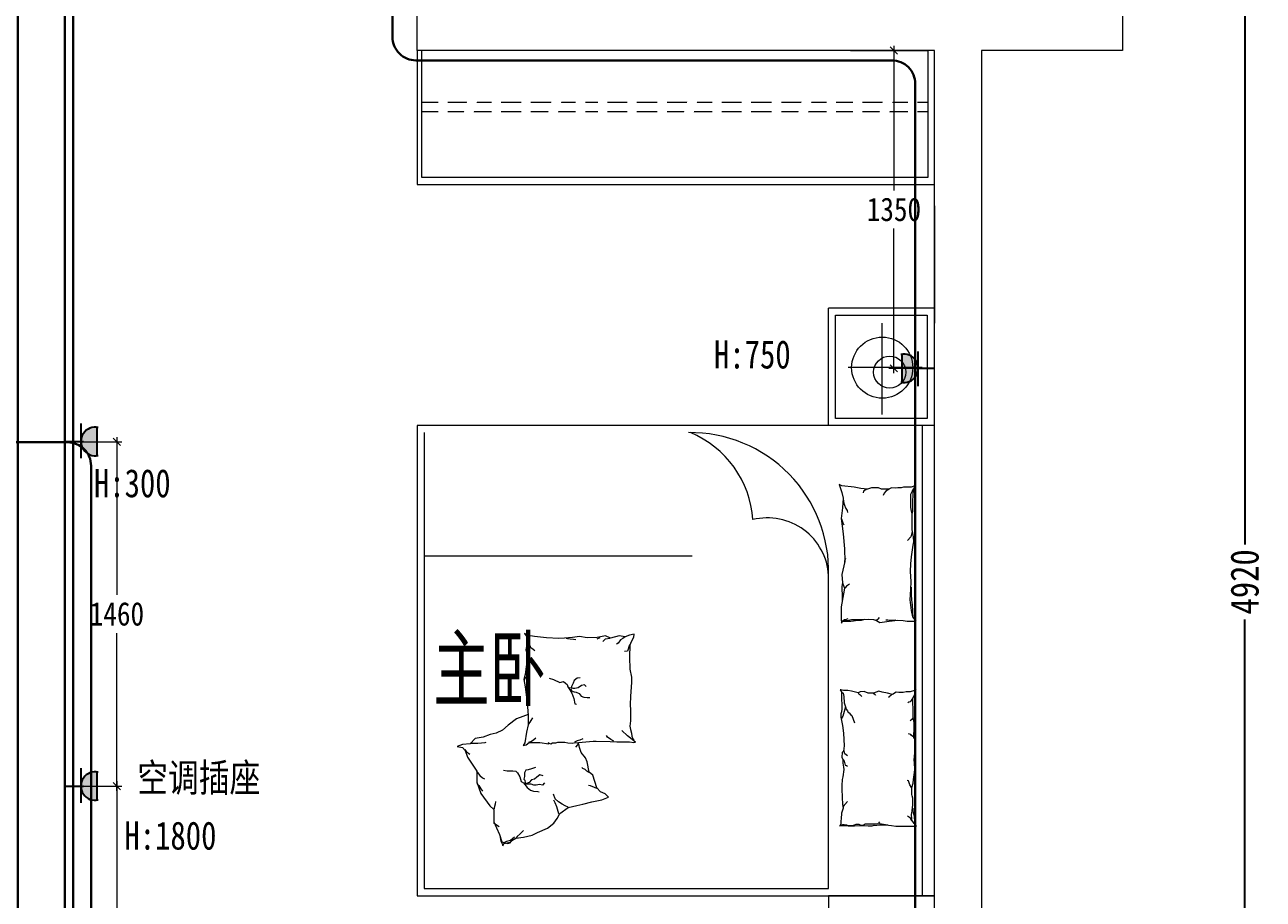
# Model space of a CAD drawing. Header units: millimetres. Extents: x -117264 to 3079702, y -14891 to 68462.
# Drawn here: x -55491 to -50222, y -3192 to 528 of the extents above; entities that cross this region are included whole.
import ezdxf

# ---------------------------------------------------------------- set-up
doc = ezdxf.new("R2010")
doc.units = ezdxf.units.MM
doc.header["$LTSCALE"] = 10
doc.layers.get('0').update_dxf_attribs({"color": 255})
doc.layers.get('Defpoints').update_dxf_attribs({"color": 255})
for name, color, linetype, lineweight in [('1弱电插座布线图', 6, 'Continuous', 30), ('1强弱电插座布置图', 5, 'Continuous', 15), ('1强电插座布线图', 1, 'Continuous', 30), ('1强电插座布置图', 1, 'Continuous', 30), ('1浅浅', 251, 'Continuous', 20)]:
    doc.layers.add(name, color=color, linetype=linetype, lineweight=lineweight)
doc.layers.add('2323', color=4, linetype='Continuous')
doc.layers.add('LAYER2', color=8, linetype='Continuous')
doc.styles.add('_THVAC_DIM', font='SIMPLEX', dxfattribs={"width": 0.8, "height": 3.5, "bigfont": 'HZTXT'})
doc.styles.add('夏建东', font='', dxfattribs={"width": 0.85})
doc.styles.get('夏建东').set_extended_font_data('SimSun')
doc.dimstyles.new('g', dxfattribs={"dimtxt": 100, "dimasz": 31, "dimexe": 21, "dimexo": 30, "dimgap": 31, "dimtad": 1, "dimtih": 1, "dimtoh": 1, "dimdec": 0, "dimrnd": 10, "dimdsep": 46, "dimtxsty": '夏建东', "dimblk": 'OBLIQUE', "dimcen": 2.5, "dimdle": 21, "dimclrd": 5, "dimclre": 5, "dimclrt": 5, "dimadec": 0, "dimazin": 0, "dimtfac": 1, "dimtdec": 0, "dimtmove": 2, "dimatfit": 3, "dimldrblk": 'DOT', "dimfxl": 300, "dimlwd": -1, "dimlwe": -1, "dimarcsym": 1})
doc.dimstyles.new('内墙标注', dxfattribs={"dimscale": 0, "dimtxt": 120, "dimasz": 20, "dimexe": 40, "dimexo": 20, "dimgap": 20, "dimtad": 0, "dimdec": 0, "dimdsep": 46, "dimtxsty": '夏建东', "dimblk": 'ARCHTICK', "dimcen": 40, "dimdle": 40, "dimclrd": 88, "dimclre": 88, "dimclrt": 88, "dimadec": 0, "dimazin": 0, "dimtfac": 1, "dimtdec": 0, "dimtmove": 1, "dimatfit": 3, "dimldrblk": 'DOT', "dimfxl": 40, "dimtolj": 1, "dimtzin": 0, "dimarcsym": 1})

# ---------------------------------------------------------------- blocks, each defined once
blk = doc.blocks.new('_ArchTick')
at = {"color": 0, "linetype": 'ByBlock', "const_width": 0.15}
blk.add_lwpolyline([(-0.5, -0.5), (0.5, 0.5)], dxfattribs=at)
blk = doc.blocks.new('*D344')
at = {"layer": '1浅浅', "color": 88, "linetype": 'Continuous', "lineweight": -2}
for p, q in [((-50300.7, 657.6), (-50300.7, -1682.8)), ((-51501.3, 617.6), (-50260.7, 617.6)), ((-50300.7, -4342.4), (-50300.7, -2002)), ((-51501.3, -4302.4), (-50260.7, -4302.4))]:
    blk.add_line(p, q, dxfattribs=at)
at = {"layer": 'Defpoints', "color": 0, "linetype": 'Continuous', "lineweight": 30}
for p in [(-51521.3, 617.6), (-51521.3, -4302.4), (-50300.7, -4302.4)]:
    blk.add_point(p, dxfattribs=at)
at = {"layer": '1浅浅', "color": 88, "linetype": 'Continuous', "lineweight": -2, "xscale": 20, "yscale": 20, "zscale": 20}
for p, rotation in [((-50300.7, 617.6), 90), ((-50300.7, -4302.4), 270)]:
    blk.add_blockref('_ArchTick', p, dxfattribs=dict(at, rotation=rotation))
at = {"layer": '1浅浅', "color": 88, "linetype": 'Continuous', "lineweight": 30, "insert": (-50300.7, -1842.4), "char_height": 120, "attachment_point": 5, "rotation": 90, "style": '夏建东'}
blk.add_mtext('\\A1;4920', dxfattribs=at)
blk = doc.blocks.new('_Dot')
at = {"color": 0, "linetype": 'ByBlock', "lineweight": -2}
blk.add_line((-0.5, 0), (-1, 0), dxfattribs=at)
at = {"color": 0, "linetype": 'ByBlock', "const_width": 0.5}
blk.add_lwpolyline([(-0.25, 0, 1), (0.25, 0, 1)], format="xyb", close=True, dxfattribs=at)
blk = doc.blocks.new('强电插座')
at = {"lineweight": 0}
h = blk.add_hatch(color=12, dxfattribs=at)
h.set_gradient(color1=(216, 3, 3), color2=(230, 5, 5), tint=1, name='CYLINDER')
h.paths.add_polyline_path([(88497.8, 75989.2, 1.129445), (88497.8, 75909.4)])
at = {"layer": '2323', "color": 1}
for p, q in [((88452.6, 75999.6), (88452.6, 75902)), ((88497.8, 75989.2), (88497.8, 75909.4)), ((88407.2, 75949.3), (88460.4, 75949.3))]:
    blk.add_line(p, q, dxfattribs=at)
blk.add_arc((88492.9, 75949.3), 40.2, 77.2553, 282.7447, dxfattribs=at)
at = {"layer": 'LAYER2', "color": 1, "ltscale": 20}
blk.add_line((88456.4, 75966.1), (88456.4, 75966.1), dxfattribs=at)
blk = doc.blocks.new('_Oblique')
at = {"color": 0, "linetype": 'ByBlock', "lineweight": -2}
blk.add_line((-0.5, -0.5), (0.5, 0.5), dxfattribs=at)
blk = doc.blocks.new('*D363')
at = {"layer": '1强弱电插座布置图', "color": 5}
for p, q in [((-55291.3, -1247.1), (-55078.2, -1247.1)), ((-55099.2, -1226.1), (-55099.2, -1898)), ((-55099.2, -2732), (-55099.2, -2060)), ((-55291.3, -2711), (-55078.2, -2711))]:
    blk.add_line(p, q, dxfattribs=at)
at = {"layer": 'Defpoints', "color": 0, "linetype": 'Continuous', "lineweight": 30}
for p in [(-55321.3, -1247.1), (-55321.3, -2711), (-55099.2, -2711)]:
    blk.add_point(p, dxfattribs=at)
at = {"layer": '1强弱电插座布置图', "color": 5, "linetype": 'Continuous', "xscale": 31, "yscale": 31, "zscale": 31}
for p, rotation in [((-55099.2, -1247.1), 90), ((-55099.2, -2711), 270)]:
    blk.add_blockref('_Oblique', p, dxfattribs=dict(at, rotation=rotation))
at = {"layer": '1强弱电插座布置图', "color": 5, "linetype": 'Continuous', "lineweight": 30, "insert": (-55099.2, -1979), "char_height": 100, "attachment_point": 5, "style": '夏建东'}
blk.add_mtext('1460', dxfattribs=at)
blk = doc.blocks.new('*D364')
at = {"layer": '1强弱电插座布置图', "color": 5}
for p, q in [((-55291.3, -2711), (-55078.2, -2711)), ((-55099.2, -2690), (-55099.2, -3375.7)), ((-55099.2, -4223.4), (-55099.2, -3537.7)), ((-55291.3, -4202.4), (-55078.2, -4202.4))]:
    blk.add_line(p, q, dxfattribs=at)
at = {"layer": 'Defpoints', "color": 0, "linetype": 'Continuous', "lineweight": 30}
for p in [(-55321.3, -2711), (-55321.3, -4202.4), (-55099.2, -4202.4)]:
    blk.add_point(p, dxfattribs=at)
at = {"layer": '1强弱电插座布置图', "color": 5, "linetype": 'Continuous', "xscale": 31, "yscale": 31, "zscale": 31}
for p, rotation in [((-55099.2, -2711), 90), ((-55099.2, -4202.4), 270)]:
    blk.add_blockref('_Oblique', p, dxfattribs=dict(at, rotation=rotation))
at = {"layer": '1强弱电插座布置图', "color": 5, "linetype": 'Continuous', "lineweight": 30, "insert": (-55099.2, -3456.7), "char_height": 100, "attachment_point": 5, "style": '夏建东'}
blk.add_mtext('1490', dxfattribs=at)
blk = doc.blocks.new('*D366')
at = {"layer": '1强弱电插座布置图', "color": 5}
for p, q in [((-51793.3, 438.6), (-51793.3, -177.2)), ((-51651.3, 417.6), (-51814.3, 417.6)), ((-51793.3, -955), (-51793.3, -339.2)), ((-51651.3, -934), (-51814.3, -934))]:
    blk.add_line(p, q, dxfattribs=at)
at = {"layer": 'Defpoints', "color": 0, "linetype": 'Continuous', "lineweight": 30}
for p in [(-51793.3, 417.6), (-51621.3, 417.6), (-51621.3, -934)]:
    blk.add_point(p, dxfattribs=at)
at = {"layer": '1强弱电插座布置图', "color": 5, "linetype": 'Continuous', "xscale": 31, "yscale": 31, "zscale": 31}
for p, rotation in [((-51793.3, 417.6), 90), ((-51793.3, -934), 270)]:
    blk.add_blockref('_Oblique', p, dxfattribs=dict(at, rotation=rotation))
at = {"layer": '1强弱电插座布置图', "color": 5, "linetype": 'Continuous', "lineweight": 30, "insert": (-51793.3, -258.2), "char_height": 100, "attachment_point": 5, "style": '夏建东'}
blk.add_mtext('1350', dxfattribs=at)

msp = doc.modelspace()

# ---------------------------------------------------------------- linework, layer by layer
at = {"layer": '1弱电插座布线图', "color": 2, "linetype": 'Continuous', "lineweight": 30}
msp.add_lwpolyline([(-61584.4, 5376.2), (-58992.8, 5376.2, -0.414214), (-58892.8, 5276.2), (-58892.8, 1785.2, 0.414214), (-58792.8, 1685.2), (-55385.4, 1685.2, -0.414214), (-55285.4, 1585.2), (-55285.4, -3330.7)], format="xyb", dxfattribs=at)
at = {"layer": '1浅浅', "color": 250, "lineweight": 0, "ltscale": 0.2}
for p, q in [((-53801.3, 198.4), (-51649.1, 198.4)), ((-53801.3, 158.4), (-51649.1, 158.4)), ((-51621.3, -242.4), (-51621.3, -742.4)), ((-51621.3, -677.4), (-52071.3, -677.4)), ((-52071.3, -1177.4), (-52071.3, -677.4)), ((-51843, -1131), (-51843, -742)), ((-51621.3, -2742.4), (-51621.3, -742.4)), ((-51673.2, -931), (-51987.4, -931)), ((-53821.3, -1177.4), (-53821.3, -3177.4)), ((-51621.3, -1177.4), (-53821.3, -1177.4)), ((-53791.3, -1207.4), (-53791.3, -3147.4)), ((-51621.3, -1177.4), (-52071.3, -1177.4)), ((-51671.3, -3177.4), (-51671.3, -1177.4)), ((-52026, -1428.4), (-52014.5, -1461.9)), ((-52014.5, -1434.1), (-52026, -1428.4)), ((-51961.9, -1439.9), (-52014.5, -1434.1)), ((-52014.5, -1461.9), (-52009.7, -1485.8)), ((-51934.1, -1444.6), (-51961.9, -1439.9)), ((-51906.4, -1448.5), (-51934.1, -1444.6)), ((-51922.7, -1457.1), (-51924.6, -1463.8)), ((-51908.3, -1448.5), (-51922.7, -1457.1)), ((-51888.2, -1442.7), (-51906.4, -1448.5)), ((-51876.7, -1441.8), (-51888.2, -1442.7)), ((-51859.5, -1441.8), (-51876.7, -1441.8)), ((-51846.1, -1448.5), (-51859.5, -1441.8)), ((-51833.7, -1448.5), (-51846.1, -1448.5)), ((-51834.7, -1464.7), (-51839.4, -1475.3)), ((-51828, -1456.1), (-51834.7, -1464.7)), ((-51815.5, -1448.5), (-51833.7, -1448.5)), ((-51813.6, -1448.5), (-51828, -1456.1)), ((-51804, -1442.7), (-51815.5, -1448.5)), ((-51788.7, -1443.7), (-51804, -1442.7)), ((-51777.3, -1441.8), (-51788.7, -1443.7)), ((-51762, -1441.8), (-51777.3, -1441.8)), ((-51752.4, -1439.9), (-51762, -1441.8)), ((-51741.9, -1438.9), (-51752.4, -1439.9)), ((-51719.9, -1438.9), (-51741.9, -1438.9)), ((-51720.8, -1468.6), (-51715.1, -1458)), ((-51720.8, -1493.5), (-51720.8, -1468.6)), ((-51699.8, -1433.1), (-51719.9, -1438.9)), ((-51715.1, -1458), (-51699.8, -1433.1)), ((-51712.2, -1464.7), (-51713.2, -1479.1)), ((-51708.4, -1449.4), (-51712.2, -1464.7)), ((-52011.6, -1527.9), (-52018.3, -1572.9)), ((-52009.7, -1485.8), (-52011.6, -1527.9)), ((-52009.7, -1484.9), (-52007.8, -1502.1)), ((-52007.8, -1502.1), (-52004, -1516.4)), ((-52004, -1516.4), (-51999.2, -1527.9)), ((-51999.2, -1527.9), (-51997.3, -1530.8)), ((-51720.8, -1526), (-51720.8, -1493.5)), ((-51718.9, -1541.3), (-51720.8, -1526)), ((-51713.2, -1479.1), (-51714.1, -1493.5)), ((-51714.1, -1493.5), (-51714.1, -1503)), ((-51714.1, -1503), (-51714.1, -1515.5)), ((-51714.1, -1515.5), (-51714.1, -1525.1)), ((-51714.1, -1525.1), (-51714.1, -1530.8)), ((-52018.3, -1572.9), (-52009.7, -1638)), ((-52016.4, -1573.9), (-52012.6, -1587.3)), ((-51997.3, -1530.8), (-51992.5, -1538.5)), ((-51992.5, -1538.5), (-51991.5, -1547.1)), ((-51716, -1552.8), (-51718.9, -1541.3)), ((-51715.1, -1547.1), (-51716, -1550)), ((-51716, -1595.9), (-51716, -1552.8)), ((-51714.1, -1544.2), (-51715.1, -1547.1)), ((-51714.1, -1530.8), (-51714.1, -1541.3)), ((-51714.1, -1541.3), (-51714.1, -1544.2)), ((-52012.6, -1587.3), (-52009.7, -1595)), ((-52009.7, -1595), (-52004.9, -1597.8)), ((-51715.1, -1627.5), (-51720.8, -1650.5)), ((-51716, -1620.8), (-51716, -1595.9)), ((-51709.3, -1650.5), (-51716, -1620.8)), ((-52009.7, -1638), (-52003, -1701.2)), ((-51720.8, -1650.5), (-51735.2, -1666.8)), ((-51718, -1735.7), (-51711.3, -1685.9)), ((-51711.3, -1685.9), (-51708.4, -1671.6)), ((-51708.4, -1671.6), (-51709.3, -1650.5)), ((-52651.2, -1732.4), (-53791.3, -1732.4)), ((-52003, -1701.2), (-52002, -1755.8)), ((-51721.8, -1765.4), (-51718, -1735.7)), ((-52071.3, -3147.4), (-52071.3, -1776.3)), ((-52002, -1755.8), (-52014.5, -1811.4)), ((-51999.2, -1742.4), (-52004, -1754.9)), ((-52004, -1754.9), (-52004, -1759.6)), ((-51722.7, -1798.9), (-51721.8, -1765.4)), ((-52014.5, -1811.4), (-52011.6, -1846.8)), ((-51719.9, -1840.1), (-51722.7, -1798.9)), ((-51721.8, -1875.5), (-51719.9, -1840.1)), ((-52007.8, -1893.7), (-52017.4, -1948.3)), ((-52011.9, -1845.3), (-52014.5, -1863.1)), ((-52014.5, -1863.1), (-52014.5, -1882.6)), ((-52014.5, -1882.6), (-52013.6, -1889.7)), ((-52013.6, -1889.7), (-52013.6, -1902.2)), ((-52011.6, -1846.8), (-52004, -1869.8)), ((-52004, -1869.8), (-52007.8, -1893.7)), ((-52000.1, -1867.8), (-52003, -1869.8)), ((-51994.4, -1860.2), (-52000.1, -1867.8)), ((-51982, -1851.6), (-51994.4, -1860.2)), ((-51724.6, -1918.6), (-51721.8, -1875.5)), ((-51719.9, -1865), (-51719.9, -1883.2)), ((-51719.9, -1883.2), (-51719.9, -1894.7)), ((-51719.9, -1894.7), (-51718, -1919.5)), ((-52017.4, -1948.3), (-52017.4, -2000.9)), ((-52013.6, -1902.2), (-52013.6, -1912.9)), ((-52013.6, -1912.9), (-52013.6, -1924.4)), ((-51718.9, -1964.5), (-51724.6, -1918.6)), ((-51718, -1919.5), (-51717, -1928.2)), ((-51717, -1928.2), (-51716, -1941.6)), ((-51716, -1941.6), (-51714.1, -1963.6)), ((-52017.4, -2000.9), (-52016.4, -2018.2)), ((-51989.6, -1999), (-51996.3, -2002.8)), ((-51974.3, -2002.8), (-51938, -2001.9)), ((-51938, -2001.9), (-51902.6, -2000.9)), ((-51902.6, -2000.9), (-51879.6, -2002.8)), ((-51861.4, -2000.9), (-51865.3, -2004.8)), ((-51855.7, -1993.3), (-51861.4, -2000.9)), ((-51713.2, -1990.4), (-51718.9, -1964.5)), ((-51714.1, -1963.6), (-51714.1, -1977)), ((-51714.1, -1977), (-51712.2, -1985.6)), ((-51698.8, -2009.5), (-51713.2, -1990.4)), ((-51712.2, -1985.6), (-51712.2, -1989.4)), ((-52016.4, -2018.2), (-52008.7, -2006.7)), ((-52001.1, -2010.5), (-52009.7, -2010.5)), ((-52008.7, -2006.7), (-51993.4, -2006.7)), ((-52004.9, -2003.8), (-52007.8, -2005.7)), ((-51996.3, -2002.8), (-52004.9, -2003.8)), ((-51990.6, -2010.5), (-52001.1, -2010.5)), ((-51993.4, -2006.7), (-51974.3, -2002.8)), ((-51977.2, -2010.5), (-51990.6, -2010.5)), ((-51965.7, -2009.5), (-51977.2, -2010.5)), ((-51957.1, -2007.6), (-51965.7, -2009.5)), ((-51944.7, -2006.7), (-51957.1, -2007.6)), ((-51933.2, -2006.7), (-51944.7, -2006.7)), ((-51918.8, -2002.8), (-51933.2, -2006.7)), ((-51879.6, -2002.8), (-51868.1, -2006.7)), ((-51865.3, -2004.8), (-51870, -2004.8)), ((-51868.1, -2006.7), (-51852.8, -2015.3)), ((-51852.8, -2015.3), (-51813.6, -2009.5)), ((-51819.3, -2005.7), (-51828, -2004.8)), ((-51809.8, -2006.7), (-51819.3, -2005.7)), ((-51813.6, -2009.5), (-51777.3, -2005.7)), ((-51795.4, -2006.7), (-51809.8, -2006.7)), ((-51784.9, -2005.7), (-51795.4, -2006.7)), ((-51777.3, -2005.7), (-51753.3, -2006.7)), ((-51753.3, -2006.7), (-51737.1, -2009.5)), ((-51737.1, -2009.5), (-51698.8, -2009.5)), ((-53349.2, -2070.4), (-53365.5, -2061.6)), ((-53365.5, -2061.6), (-53361.7, -2066.6)), ((-53361.7, -2066.6), (-53357.9, -2071.6)), ((-53354.2, -2104.2), (-53359.2, -2131.7)), ((-53357.9, -2071.6), (-53352.9, -2079.1)), ((-53350.4, -2094.1), (-53354.2, -2104.2)), ((-53352.9, -2079.1), (-53350.4, -2094.1)), ((-53350.4, -2094.1), (-53346.7, -2101.7)), ((-53322.9, -2074.1), (-53349.2, -2070.4)), ((-53346.7, -2101.7), (-53339.2, -2121.7)), ((-53271.6, -2080.4), (-53322.9, -2074.1)), ((-53219, -2082.9), (-53271.6, -2080.4)), ((-53195.3, -2081.6), (-53219, -2082.9)), ((-53161.5, -2079.1), (-53195.3, -2081.6)), ((-53187.8, -2081.6), (-53181.5, -2082.9)), ((-53181.5, -2082.9), (-53171.5, -2084.1)), ((-53171.5, -2084.1), (-53156.5, -2086.6)), ((-53131.5, -2074.1), (-53161.5, -2079.1)), ((-53156.5, -2086.6), (-53146.5, -2087.9)), ((-53098.9, -2080.4), (-53131.5, -2074.1)), ((-53056.4, -2079.1), (-53098.9, -2080.4)), ((-53043.9, -2080.4), (-53057.6, -2086.6)), ((-53020.1, -2071.6), (-53056.4, -2079.1)), ((-53021.3, -2086.6), (-53031.3, -2095.4)), ((-53000.1, -2082.9), (-53021.3, -2086.6)), ((-52998.8, -2081.6), (-53020.1, -2071.6)), ((-52962.5, -2071.6), (-52998.8, -2081.6)), ((-52966.3, -2102.9), (-52973.8, -2107.9)), ((-52956.3, -2089.1), (-52966.3, -2102.9)), ((-52936.2, -2076.6), (-52962.5, -2071.6)), ((-52946.3, -2082.9), (-52956.3, -2089.1)), ((-52936.2, -2076.6), (-52946.3, -2082.9)), ((-52918.7, -2069.1), (-52936.2, -2076.6)), ((-52898.7, -2065.3), (-52918.7, -2069.1)), ((-52915, -2110.4), (-52910, -2096.7)), ((-52910, -2096.7), (-52900, -2077.9)), ((-52900, -2077.9), (-52898.7, -2065.3)), ((-53359.2, -2131.7), (-53355.4, -2145.5)), ((-53357.9, -2135.5), (-53352.9, -2149.3)), ((-53355.4, -2145.5), (-53352.9, -2185.6)), ((-53352.9, -2149.3), (-53344.2, -2165.5)), ((-53339.2, -2121.7), (-53334.2, -2124.2)), ((-53334.2, -2124.2), (-53327.9, -2129.2)), ((-53327.9, -2129.2), (-53321.7, -2134.2)), ((-52927.5, -2136.7), (-52940, -2138)), ((-52918.7, -2110.4), (-52927.5, -2136.7)), ((-52917.5, -2163), (-52915, -2110.4)), ((-53357.9, -2203.1), (-53362.9, -2236.9)), ((-53352.9, -2185.6), (-53357.9, -2203.1)), ((-53344.2, -2165.5), (-53340.4, -2168)), ((-53340.4, -2168), (-53334.2, -2171.8)), ((-52916.2, -2214.4), (-52917.5, -2163)), ((-53362.9, -2236.9), (-53368, -2258.2)), ((-53364.2, -2253.2), (-53368, -2260.7)), ((-53368, -2258.2), (-53362.9, -2288.3)), ((-53355.4, -2245.7), (-53364.2, -2253.2)), ((-53260, -2252.2), (-53241.5, -2258.4)), ((-53241.5, -2258.4), (-53214.9, -2270.7)), ((-53153.4, -2262.5), (-53157.5, -2272.7)), ((-53141.1, -2252.2), (-53153.4, -2262.5)), ((-53128.8, -2250.2), (-53141.1, -2252.2)), ((-52908.7, -2248.2), (-52916.2, -2214.4)), ((-52908.7, -2269.5), (-52908.7, -2248.2)), ((-53362.9, -2288.3), (-53357.9, -2322.1)), ((-53214.9, -2270.7), (-53198.5, -2266.6)), ((-53198.5, -2266.6), (-53190.3, -2272.7)), ((-53190.3, -2272.7), (-53184.2, -2278.9)), ((-53184.2, -2278.9), (-53180.1, -2289.2)), ((-53180.1, -2289.2), (-53171.9, -2301.5)), ((-53159.6, -2295.3), (-53173.9, -2293.3)), ((-53171.9, -2301.5), (-53163.7, -2315.8)), ((-53167.8, -2297.4), (-53165.7, -2305.6)), ((-53157.5, -2272.7), (-53165.7, -2287.1)), ((-53165.7, -2287.1), (-53165.7, -2295.3)), ((-53165.7, -2305.6), (-53153.4, -2309.7)), ((-53163.7, -2315.8), (-53155.5, -2338.4)), ((-53151.4, -2295.3), (-53159.6, -2295.3)), ((-53153.4, -2309.7), (-53145.2, -2311.7)), ((-53137, -2293.3), (-53151.4, -2295.3)), ((-53145.2, -2311.7), (-53132.9, -2317.9)), ((-53122.7, -2283), (-53137, -2293.3)), ((-53132.9, -2317.9), (-53124.7, -2328.1)), ((-53110.4, -2281), (-53122.7, -2283)), ((-53102.2, -2287.1), (-53110.4, -2281)), ((-52912.5, -2329.6), (-52908.7, -2269.5)), ((-52019, -2301.4), (-52022.2, -2302.2)), ((-52022.2, -2302.2), (-52015.7, -2310.3)), ((-52007.6, -2304.6), (-52019, -2301.4)), ((-52015.7, -2310.3), (-52009.3, -2315.2)), ((-52015.7, -2313.6), (-52015.7, -2322.5)), ((-52009.3, -2315.2), (-52006.8, -2329.8)), ((-51989, -2303.8), (-52007.6, -2304.6)), ((-51973.6, -2307.9), (-51989, -2303.8)), ((-51946, -2314.4), (-51973.6, -2307.9)), ((-51937.1, -2309.5), (-51946, -2314.4)), ((-51946, -2315.2), (-51942, -2318.4)), ((-51942, -2318.4), (-51937.9, -2321.7)), ((-51919.2, -2308.7), (-51937.1, -2309.5)), ((-51902.2, -2315.2), (-51919.2, -2308.7)), ((-51880.3, -2316), (-51902.2, -2315.2)), ((-51881.1, -2315.2), (-51878.7, -2316.8)), ((-51856.8, -2307.1), (-51880.3, -2316)), ((-51878.7, -2316.8), (-51873.8, -2320.9)), ((-51843, -2311.9), (-51856.8, -2307.1)), ((-51821.1, -2316), (-51843, -2311.9)), ((-51800, -2320.9), (-51821.1, -2316)), ((-51783.8, -2311.9), (-51800, -2320.9)), ((-51772.5, -2312.8), (-51783.8, -2311.9)), ((-51754.6, -2312.8), (-51772.5, -2312.8)), ((-51740.8, -2309.5), (-51754.6, -2312.8)), ((-51724.6, -2309.5), (-51740.8, -2309.5)), ((-51705.2, -2304.6), (-51724.6, -2309.5)), ((-51698.7, -2299), (-51705.2, -2304.6)), ((-51704.3, -2320.1), (-51702.7, -2305.5)), ((-51702.7, -2305.5), (-51700.3, -2299)), ((-53357.9, -2322.1), (-53352.9, -2373.5)), ((-53155.5, -2338.4), (-53151.4, -2361)), ((-53151.4, -2361), (-53143.2, -2363)), ((-53124.7, -2328.1), (-53112.4, -2332.2)), ((-53112.4, -2332.2), (-53098.1, -2334.3)), ((-53098.1, -2334.3), (-53087.8, -2334.3)), ((-52913.7, -2363.4), (-52912.5, -2329.6)), ((-52912.5, -2388.5), (-52913.7, -2363.4)), ((-52015.7, -2322.5), (-52015.7, -2342.8)), ((-52015.7, -2342.8), (-52014.9, -2363.1)), ((-52014.9, -2363.1), (-52014.9, -2382.6)), ((-52006.8, -2329.8), (-52005.2, -2356.6)), ((-52005.2, -2356.6), (-51998.7, -2373.6)), ((-51937.9, -2321.7), (-51934.7, -2325.7)), ((-51934.7, -2325.7), (-51929.8, -2330.6)), ((-51873.8, -2320.9), (-51871.4, -2324.9)), ((-51814.6, -2332.2), (-51816.3, -2335.5)), ((-51804.9, -2324.1), (-51814.6, -2332.2)), ((-51801.7, -2321.7), (-51804.9, -2324.1)), ((-51729.5, -2354.2), (-51733.5, -2357.4)), ((-51723.8, -2353.3), (-51729.5, -2354.2)), ((-51719.7, -2347.7), (-51723.8, -2353.3)), ((-51712.5, -2336.3), (-51719.7, -2347.7)), ((-51712.5, -2338.7), (-51704.3, -2320.1)), ((-51712.5, -2360.7), (-51712.5, -2338.7)), ((-51711.6, -2377.7), (-51712.5, -2360.7)), ((-53372.7, -2414.9), (-53399.4, -2425.3)), ((-53349.6, -2406.4), (-53372.7, -2414.9)), ((-53352.9, -2373.5), (-53349.2, -2411)), ((-53349.2, -2411), (-53349.2, -2451.1)), ((-53330.4, -2421.1), (-53337.9, -2432.3)), ((-52913.7, -2413.5), (-52913.7, -2433.6)), ((-52912.5, -2412.3), (-52912.5, -2388.5)), ((-52016.6, -2395.6), (-52019, -2403.7)), ((-52019, -2403.7), (-52019, -2412.6)), ((-52019, -2412.6), (-52019, -2418.3)), ((-52019, -2418.3), (-52018.2, -2424.8)), ((-52010.1, -2413.4), (-52017.4, -2424.8)), ((-52014.9, -2382.6), (-52016.6, -2395.6)), ((-51998.7, -2373.6), (-52010.1, -2413.4)), ((-51998.7, -2373.6), (-51996.3, -2383.4)), ((-51996.3, -2383.4), (-51991.4, -2390.7)), ((-51991.4, -2390.7), (-51987.4, -2398)), ((-51987.4, -2398), (-51983.3, -2399.6)), ((-51983.3, -2399.6), (-51977.6, -2406.1)), ((-51977.6, -2406.1), (-51972, -2411)), ((-51972, -2411), (-51961.4, -2442.6)), ((-51710.8, -2419.1), (-51716.5, -2427.2)), ((-51711.6, -2388.3), (-51711.6, -2377.7)), ((-51711.6, -2412.6), (-51711.6, -2388.3)), ((-51711.6, -2419.9), (-51711.6, -2412.6)), ((-51708.4, -2432.1), (-51711.6, -2419.9)), ((-53458.8, -2472.8), (-53485.4, -2486.2)), ((-53435, -2452.1), (-53458.8, -2472.8)), ((-53399.4, -2425.3), (-53435, -2452.1)), ((-53349.2, -2451.1), (-53356.7, -2482.4)), ((-53346.7, -2444.9), (-53349.2, -2452.4)), ((-53342.9, -2439.9), (-53346.7, -2444.9)), ((-53337.9, -2432.3), (-53342.9, -2439.9)), ((-52927.5, -2497.5), (-52951.3, -2474.9)), ((-52913.7, -2433.6), (-52917.5, -2456.1)), ((-52917.5, -2456.1), (-52913.7, -2469.9)), ((-52913.7, -2469.9), (-52910, -2486.2)), ((-52017.4, -2424.8), (-52011.7, -2453.2)), ((-52011.7, -2453.2), (-52008.4, -2485.7)), ((-51716.5, -2427.2), (-51723.8, -2432.9)), ((-51707.6, -2441.8), (-51708.4, -2432.1)), ((-51708.4, -2495.4), (-51707.6, -2467.8)), ((-51707.6, -2445.9), (-51707.6, -2441.8)), ((-51707.6, -2467.8), (-51707.6, -2445.9)), ((-53574.4, -2508.5), (-53596.7, -2530.7)), ((-53596.7, -2529.2), (-53586.3, -2529.2)), ((-53586.3, -2529.2), (-53574.4, -2529.2)), ((-53540.3, -2502.5), (-53574.4, -2508.5)), ((-53574.4, -2529.2), (-53564, -2529.2)), ((-53564, -2529.2), (-53532.9, -2526.3)), ((-53510.7, -2492.1), (-53540.3, -2502.5)), ((-53532.9, -2526.3), (-53528.4, -2524.8)), ((-53485.4, -2486.2), (-53510.7, -2492.1)), ((-53364.2, -2527.5), (-53370.5, -2538.8)), ((-53356.7, -2482.4), (-53364.2, -2527.5)), ((-53357.9, -2535), (-53345.4, -2526.3)), ((-53344.2, -2523.8), (-53347.9, -2526.3)), ((-53345.4, -2526.3), (-53334.2, -2526.3)), ((-53335.4, -2521.3), (-53344.2, -2523.8)), ((-53325.4, -2515), (-53335.4, -2521.3)), ((-53334.2, -2526.3), (-53314.1, -2526.3)), ((-53316.6, -2507.5), (-53325.4, -2515)), ((-53314.1, -2526.3), (-53300.4, -2526.3)), ((-53300.4, -2526.3), (-53261.6, -2531.3)), ((-53252.8, -2532.5), (-53264.1, -2527.5)), ((-53245.3, -2528.8), (-53252.8, -2532.5)), ((-53232.8, -2528.8), (-53245.3, -2528.8)), ((-53224.1, -2526.3), (-53232.8, -2528.8)), ((-53207.8, -2525), (-53224.1, -2526.3)), ((-53194, -2525), (-53207.8, -2525)), ((-53180.3, -2528.8), (-53194, -2525)), ((-53162.7, -2530), (-53180.3, -2528.8)), ((-53149, -2527.5), (-53162.7, -2530)), ((-53141.5, -2518.8), (-53152.7, -2523.8)), ((-53151.5, -2527.5), (-53072.6, -2520)), ((-53130.2, -2516.3), (-53141.5, -2518.8)), ((-53137, -2527.8), (-53139.9, -2535.2)), ((-53116.4, -2510), (-53130.2, -2516.3)), ((-53072.6, -2520), (-53060.1, -2520)), ((-53060.1, -2520), (-53000.1, -2521.3)), ((-53012.6, -2502.5), (-53016.3, -2496.2)), ((-52997.6, -2512.5), (-53012.6, -2502.5)), ((-53000.1, -2521.3), (-52972.5, -2522.5)), ((-52985, -2520), (-52997.6, -2512.5)), ((-52972.5, -2522.5), (-52918.7, -2522.5)), ((-52892.4, -2523.8), (-52927.5, -2497.5)), ((-52918.7, -2522.5), (-52900, -2525)), ((-52910, -2486.2), (-52908.7, -2498.7)), ((-52908.7, -2498.7), (-52903.7, -2510)), ((-52903.7, -2510), (-52900, -2516.3)), ((-52900, -2525), (-52892.4, -2523.8)), ((-52008.4, -2485.7), (-52004.4, -2539.2)), ((-51721.4, -2492.2), (-51731.1, -2488.9)), ((-51718.1, -2495.4), (-51721.4, -2492.2)), ((-51708.4, -2503.5), (-51718.1, -2495.4)), ((-51708.4, -2505.1), (-51708.4, -2495.4)), ((-51703.5, -2512.4), (-51708.4, -2505.1)), ((-51703.5, -2564.4), (-51703.5, -2512.4)), ((-53629.3, -2533.7), (-53651.5, -2542.6)), ((-53651.5, -2542.6), (-53629.3, -2547)), ((-53596.7, -2530.7), (-53629.3, -2533.7)), ((-53629.3, -2547), (-53617.4, -2560.4)), ((-53618.9, -2556), (-53613, -2563.4)), ((-53617.4, -2560.4), (-53607, -2588.6)), ((-53613, -2563.4), (-53598.1, -2575.2)), ((-53370.5, -2538.8), (-53357.9, -2535)), ((-53139.9, -2535.2), (-53148.8, -2545.6)), ((-53134, -2530.7), (-53138.5, -2530.7)), ((-53131, -2547), (-53134, -2530.7)), ((-53123.6, -2567.8), (-53131, -2547)), ((-53105.8, -2591.6), (-53123.6, -2567.8)), ((-52014.1, -2567.6), (-52014.9, -2587.9)), ((-52007.6, -2562), (-52014.1, -2567.6)), ((-52004.4, -2539.2), (-52007.6, -2562)), ((-52006.8, -2560.3), (-52004.4, -2569.3)), ((-52004.4, -2569.3), (-52002, -2572.5)), ((-52002, -2572.5), (-51997.1, -2576.6)), ((-51997.1, -2576.6), (-51990.6, -2580.6)), ((-51706, -2583.1), (-51703.5, -2564.4)), ((-53607, -2588.6), (-53584.8, -2622.7)), ((-53584.8, -2622.7), (-53568.5, -2648)), ((-53317.9, -2631.7), (-53335.7, -2637.6)), ((-53116.2, -2636.1), (-53120.7, -2631.7)), ((-53098.4, -2607.9), (-53105.8, -2591.6)), ((-53089.5, -2652.4), (-53098.4, -2607.9)), ((-52014.9, -2587.9), (-52010.1, -2598.5)), ((-52010.9, -2598.5), (-52004.4, -2605)), ((-52010.1, -2598.5), (-52010.1, -2613.9)), ((-52010.1, -2613.9), (-52007.6, -2631)), ((-52007.6, -2631), (-52006, -2640.7)), ((-52004.4, -2605), (-52000.3, -2622)), ((-52000.3, -2622), (-51994.7, -2623.7)), ((-51994.7, -2623.7), (-51990.6, -2626.1)), ((-51706.8, -2602.6), (-51706, -2583.1)), ((-51705.2, -2609), (-51706.8, -2602.6)), ((-51704.3, -2642.3), (-51705.2, -2609)), ((-53570, -2648), (-53565.5, -2653.9)), ((-53568.5, -2648), (-53568.5, -2694)), ((-53565.5, -2653.9), (-53555.1, -2665.8)), ((-53555.1, -2665.8), (-53543.3, -2676.2)), ((-53543.3, -2676.2), (-53535.9, -2680.6)), ((-53454.3, -2643.5), (-53439.5, -2646.5)), ((-53439.5, -2646.5), (-53414.3, -2646.5)), ((-53414.3, -2646.5), (-53402.4, -2648)), ((-53402.4, -2648), (-53395, -2655.4)), ((-53395, -2655.4), (-53384.6, -2671.7)), ((-53384.6, -2671.7), (-53378.7, -2691)), ((-53365.3, -2670.2), (-53368.3, -2682.1)), ((-53368.3, -2682.1), (-53363.9, -2686.6)), ((-53359.4, -2643.5), (-53365.3, -2655.4)), ((-53365.3, -2655.4), (-53365.3, -2670.2)), ((-53363.9, -2686.6), (-53362.4, -2697)), ((-53349, -2642), (-53359.4, -2643.5)), ((-53335.7, -2637.6), (-53349, -2642)), ((-53335.7, -2685.1), (-53344.6, -2695.5)), ((-53322.3, -2682.1), (-53335.7, -2685.1)), ((-53312, -2673.2), (-53322.3, -2682.1)), ((-53300.1, -2662.8), (-53312, -2673.2)), ((-53285.3, -2667.3), (-53300.1, -2662.8)), ((-53107.3, -2640.6), (-53116.2, -2636.1)), ((-53099.9, -2648), (-53107.3, -2640.6)), ((-53091, -2653.9), (-53099.9, -2648)), ((-53074.7, -2664.3), (-53089.5, -2652.4)), ((-53056.9, -2719.2), (-53074.7, -2664.3)), ((-52013.3, -2682.9), (-52014.9, -2708.1)), ((-52010.9, -2672.4), (-52013.3, -2682.9)), ((-52006, -2640.7), (-52010.9, -2672.4)), ((-51710.8, -2699.1), (-51710, -2682.9)), ((-51710, -2682.9), (-51706.8, -2662.6)), ((-51706.8, -2662.6), (-51704.3, -2642.3)), ((-53568.5, -2694), (-53550.7, -2743)), ((-53568.5, -2699.9), (-53559.6, -2708.8)), ((-53559.6, -2708.8), (-53550.7, -2722.2)), ((-53550.7, -2722.2), (-53543.3, -2732.6)), ((-53378.7, -2691), (-53369.8, -2697)), ((-53369.8, -2697), (-53353.5, -2717.7)), ((-53362.4, -2697), (-53362.4, -2702.9)), ((-53344.6, -2695.5), (-53360.9, -2701.4)), ((-53352, -2702.9), (-53360.9, -2704.4)), ((-53353.5, -2717.7), (-53340.1, -2728.1)), ((-53337.2, -2702.9), (-53352, -2702.9)), ((-53340.1, -2728.1), (-53326.8, -2732.6)), ((-53325.3, -2707.3), (-53337.2, -2702.9)), ((-53326.8, -2732.6), (-53309, -2734.1)), ((-53314.9, -2707.3), (-53325.3, -2707.3)), ((-53301.6, -2704.4), (-53314.9, -2707.3)), ((-53309, -2734.1), (-53303.1, -2735.6)), ((-53288.2, -2707.3), (-53301.6, -2704.4)), ((-53279.3, -2697), (-53288.2, -2707.3)), ((-53083.6, -2710.3), (-53092.5, -2708.8)), ((-53067.3, -2717.7), (-53083.6, -2710.3)), ((-53056.9, -2720.7), (-53067.3, -2717.7)), ((-53042.1, -2735.6), (-53056.9, -2719.2)), ((-53021.3, -2744.5), (-53042.1, -2735.6)), ((-52014.9, -2708.1), (-52014.9, -2724.3)), ((-52014.9, -2724.3), (-52013.3, -2758.4)), ((-51731.9, -2689.4), (-51737.6, -2687.8)), ((-51726.2, -2705.6), (-51731.9, -2689.4)), ((-51718.1, -2717.8), (-51726.2, -2705.6)), ((-51717.3, -2717), (-51710.8, -2699.1)), ((-51716.5, -2730.8), (-51717.3, -2717)), ((-51716.5, -2747), (-51716.5, -2730.8)), ((-53550.7, -2743), (-53512.1, -2794.9)), ((-53489.9, -2787.5), (-53494.3, -2803.8)), ((-53488.4, -2777.1), (-53489.9, -2787.5)), ((-53234.8, -2765.2), (-53242.3, -2745.9)), ((-53234.8, -2783), (-53240.8, -2771.2)), ((-53220, -2778.6), (-53234.8, -2765.2)), ((-53227.4, -2799.4), (-53234.8, -2783)), ((-53205.2, -2787.5), (-53220, -2778.6)), ((-53191.8, -2794.9), (-53205.2, -2787.5)), ((-53142.9, -2793.4), (-53116.2, -2787.5)), ((-53116.2, -2787.5), (-53079.1, -2778.6)), ((-53079.1, -2778.6), (-53036.1, -2769.7)), ((-53036.1, -2769.7), (-53008, -2757.8)), ((-53008, -2757.8), (-53021.3, -2744.5)), ((-52013.3, -2758.4), (-52011.7, -2790.1)), ((-52011.7, -2790.1), (-52009.3, -2805.5)), ((-52004.4, -2792.5), (-52009.3, -2798.2)), ((-52002, -2789.3), (-52004.4, -2792.5)), ((-51991.4, -2776.3), (-52002, -2789.3)), ((-51715.7, -2752.7), (-51716.5, -2747)), ((-51713.3, -2762.5), (-51715.7, -2752.7)), ((-51714.1, -2803.1), (-51713.3, -2790.9)), ((-51713.3, -2790.9), (-51713.3, -2762.5)), ((-51621.3, -3242.4), (-51621.3, -2742.4)), ((-53512.1, -2794.9), (-53495.8, -2811.2)), ((-53495.8, -2811.2), (-53495.8, -2863.2)), ((-53494.3, -2803.8), (-53494.3, -2808.3)), ((-53218.5, -2829.1), (-53227.4, -2799.4)), ((-53225.9, -2848.4), (-53214.1, -2827.6)), ((-53214.1, -2827.6), (-53180, -2802.3)), ((-53180, -2800.9), (-53191.8, -2794.9)), ((-53180, -2802.3), (-53142.9, -2793.4)), ((-52015.7, -2825.8), (-52017.4, -2850.9)), ((-52009.3, -2805.5), (-52015.7, -2825.8)), ((-52009.3, -2798.2), (-52009.3, -2802.2)), ((-51731.1, -2842), (-51736, -2838)), ((-51722.2, -2847.7), (-51731.1, -2842)), ((-51718.1, -2829.8), (-51717.3, -2825.8)), ((-51716.5, -2853.4), (-51718.1, -2829.8)), ((-51717.3, -2825.8), (-51714.1, -2803.1)), ((-51713.3, -2805.5), (-51712.5, -2816)), ((-51712.5, -2816), (-51711.6, -2823.3)), ((-51711.6, -2823.3), (-51709.2, -2833.9)), ((-51709.2, -2833.9), (-51707.6, -2841.2)), ((-51707.6, -2841.2), (-51707.6, -2848.5)), ((-53497.3, -2866.2), (-53484, -2876.6)), ((-53495.8, -2863.2), (-53484, -2888.4)), ((-53484, -2876.6), (-53473.6, -2882.5)), ((-53484, -2888.4), (-53472.1, -2916.6)), ((-53310.5, -2909.2), (-53267.5, -2889.9)), ((-53267.5, -2889.9), (-53240.8, -2869.1)), ((-53240.8, -2869.1), (-53225.9, -2848.4)), ((-52022.2, -2878.5), (-52025.5, -2881.8)), ((-52017.4, -2880.2), (-52023.9, -2881.8)), ((-52019, -2871.2), (-52022.2, -2878.5)), ((-52017.4, -2850.9), (-52019, -2859.1)), ((-52019, -2859.1), (-52019, -2868.8)), ((-52019, -2868.8), (-52019, -2874.5)), ((-52019, -2874.5), (-52018.2, -2878.5)), ((-52018.2, -2878.5), (-52015.7, -2878.5)), ((-51999.5, -2880.2), (-52017.4, -2880.2)), ((-52015.7, -2878.5), (-52010.1, -2874.5)), ((-52010.1, -2874.5), (-52005.2, -2874.5)), ((-52005.2, -2874.5), (-51995.5, -2875.3)), ((-51987.4, -2881), (-51999.5, -2880.2)), ((-51995.5, -2875.3), (-51989.8, -2878.5)), ((-51989.8, -2878.5), (-51983.3, -2878.5)), ((-51960.6, -2881), (-51987.4, -2881)), ((-51983.3, -2878.5), (-51972.8, -2878.5)), ((-51972.8, -2878.5), (-51960.6, -2876.1)), ((-51960.6, -2876.1), (-51953.3, -2873.7)), ((-51935.5, -2880.2), (-51960.6, -2881)), ((-51953.3, -2873.7), (-51942.8, -2873.7)), ((-51942.8, -2873.7), (-51933.8, -2876.9)), ((-51918.4, -2880.2), (-51935.5, -2880.2)), ((-51933.8, -2876.9), (-51924.1, -2876.9)), ((-51924.1, -2876.9), (-51916, -2872)), ((-51903, -2881.8), (-51918.4, -2880.2)), ((-51916, -2872), (-51905.5, -2872)), ((-51905.5, -2872), (-51889.2, -2872)), ((-51887.6, -2881.8), (-51903, -2881.8)), ((-51889.2, -2872), (-51877.1, -2871.2)), ((-51878.7, -2878.5), (-51887.6, -2881.8)), ((-51866.5, -2878.5), (-51878.7, -2878.5)), ((-51877.1, -2871.2), (-51861.7, -2869.6)), ((-51852.7, -2877.7), (-51866.5, -2878.5)), ((-51861.7, -2869.6), (-51846.3, -2872)), ((-51854.4, -2863.1), (-51859.2, -2868.8)), ((-51836.5, -2877.7), (-51852.7, -2877.7)), ((-51846.3, -2872), (-51829.2, -2874.5)), ((-51818.7, -2877.7), (-51836.5, -2877.7)), ((-51829.2, -2874.5), (-51816.3, -2877.7)), ((-51816.3, -2877.7), (-51804.1, -2879.4)), ((-51804.1, -2879.4), (-51785.4, -2881.8)), ((-51785.4, -2881.8), (-51768.4, -2881.8)), ((-51768.4, -2881.8), (-51749.8, -2881.8)), ((-51749.8, -2881.8), (-51730.3, -2881.8)), ((-51730.3, -2881.8), (-51715.7, -2881.8)), ((-51716.5, -2860.7), (-51722.2, -2847.7)), ((-51716.5, -2856.6), (-51716.5, -2853.4)), ((-51713.3, -2861.5), (-51716.5, -2856.6)), ((-51715.7, -2881.8), (-51702.7, -2881.8)), ((-51706.8, -2869.6), (-51713.3, -2861.5)), ((-51707.6, -2848.5), (-51706, -2855)), ((-51701.9, -2875.3), (-51706.8, -2869.6)), ((-51706, -2855), (-51703.5, -2862.3)), ((-51703.5, -2862.3), (-51702.7, -2868.8)), ((-51702.7, -2868.8), (-51701.1, -2873.7)), ((-51702.7, -2881.8), (-51697, -2881.8)), ((-51697, -2881.8), (-51701.9, -2875.3)), ((-51701.1, -2873.7), (-51701.1, -2876.1)), ((-53472.1, -2916.6), (-53461.7, -2947.8)), ((-53469.1, -2930), (-53466.2, -2944.8)), ((-53466.2, -2944.8), (-53458.8, -2959.7)), ((-53461.7, -2947.8), (-53438, -2955.2)), ((-53441, -2946.3), (-53452.8, -2952.3)), ((-53451.3, -2955.2), (-53427.6, -2949.3)), ((-53424.6, -2941.9), (-53441, -2946.3)), ((-53426.1, -2952.3), (-53418.7, -2941.9)), ((-53408.3, -2928.5), (-53424.6, -2941.9)), ((-53418.7, -2941.9), (-53402.4, -2933)), ((-53402.4, -2933), (-53369.8, -2928.5)), ((-53396.5, -2925.5), (-53400.9, -2931.5)), ((-53383.1, -2913.7), (-53396.5, -2925.5)), ((-53369.8, -2900.3), (-53383.1, -2913.7)), ((-53369.8, -2928.5), (-53332.7, -2919.6)), ((-53332.7, -2919.6), (-53310.5, -2909.2)), ((-53458.8, -2959.7), (-53457.3, -2965.6)), ((-53457.3, -2965.6), (-53455.8, -2961.2)), ((-53455.8, -2961.2), (-53451.3, -2955.2)), ((-53438, -2955.2), (-53426.1, -2952.3)), ((-53791.3, -3147.4), (-52071.3, -3147.4)), ((-53821.3, -3177.4), (-51621.3, -3177.4)), ((-51621.3, -3177.4), (-52071.3, -3177.4)), ((-52071.3, -3177.4), (-52071.3, -3677.4)), ((-51621.3, -3177.4), (-52071.3, -3177.4))]:
    msp.add_line(p, q, dxfattribs=at)
at = {"layer": '1浅浅', "color": 252, "linetype": 'Continuous', "lineweight": 30}
msp.add_lwpolyline([(-55221.3, 1417.6), (-55221.3, 1417.6), (-55321.3, 1417.6), (-55321.3, -4202.4), (-54621.3, -4202.4), (-54621.3, -4402.4), (-55521.3, -4402.4), (-55521.3, 1417.6), (-55521.3, 1417.6), (-55521.3, 1417.6)], dxfattribs=at)
at = {"layer": '1浅浅', "color": 250, "lineweight": 0, "ltscale": 0.2}
for points in [[(-50821.3, 1117.6), (-50821.3, 417.6), (-51421.3, 417.6), (-51421.3, -4402.4), (-52321.3, -4402.4), (-52321.3, -4202.4), (-51621.3, -4202.4), (-51621.3, 417.6), (-53821.3, 417.6), (-53821.3, 717.6), (-53721.3, 717.6), (-53721.3, 617.6), (-51021.3, 617.6), (-51021.3, 1117.6), (-50821.3, 1117.6)], [(-53821.3, 417.6), (-53821.3, -152.4), (-51621.3, -152.4), (-51621.3, 417.6)], [(-51978.4, 417.6), (-51649.1, 417.6), (-51649.1, -122.4), (-53801.3, -122.4), (-53801.3, 417.6)]]:
    msp.add_lwpolyline(points, dxfattribs=at)
msp.add_lwpolyline([(-52041.3, -1147.4), (-52041.3, -707.4), (-51651.3, -707.4), (-51651.3, -1147.4)], close=True, dxfattribs=at)
for centre, radius in [((-51843, -931), 130.1), ((-51811.3, -950), 68.2)]:
    msp.add_circle(centre, radius, dxfattribs=at)
for centre, radius, start, end in [((-52659.5, -1795.9), 588.5, 358.0912, 90.8103), ((-52824.6, -1606.7), 432.1, 3.8477, 67.5387), ((-52331, -1830.2), 260.1, 3.2396, 103.8966)]:
    msp.add_arc(centre, radius, start, end, dxfattribs=at)

# ---------------------------------------------------------------- block references
at = {"layer": '1强电插座布置图', "color": 7, "xscale": 1.511459389235824, "yscale": 1.511459389468655, "zscale": 1.511459389440006, "rotation": 180}
msp.add_blockref('强电插座', (82002.5, 113860.3), dxfattribs=at)
at = {"layer": '1强电插座布置图', "color": 7, "xscale": 1.511459389235824, "yscale": 1.511459389468655, "zscale": 1.511459389440006}
for p in [(-188945.2, -116039.3), (-188945.2, -117505.3)]:
    msp.add_blockref('强电插座', p, dxfattribs=at)

# ---------------------------------------------------------------- texts
at = {"layer": '1强弱电插座布置图', "color": 5, "char_height": 120, "attachment_point": 1, "style": '_THVAC_DIM'}
for s, insert in [('{\\fSimSun|b0|i0|c134|p2;H:750}', (-52559.1, -814.6)), ('{\\fSimSun|b0|i0|c134|p2;H:300}', (-55197.2, -1362.6)), ('{\\fSimSun|b0|i0|c134|p2;H:1800}', (-55067.5, -2861.5))]:
    msp.add_mtext_dynamic_manual_height_columns(s, width=405.755, gutter_width=17.5, heights=[0], dxfattribs=dict(at, insert=insert))
at = {"layer": '1强电插座布置图', "color": 7, "insert": (-55012.9, -2615.4), "char_height": 120, "attachment_point": 1, "style": '_THVAC_DIM'}
msp.add_mtext_dynamic_manual_height_columns('{\\fSimSun|b0|i0|c134|p2;空调插座}', width=405.755, gutter_width=17.5, heights=[0], dxfattribs=at).dxf.set("width", 624.299)
at = {"layer": '1浅浅', "color": 252, "linetype": 'Continuous', "lineweight": 30, "insert": (-53754.2, -2072.5), "char_height": 300, "width": 1159.57, "attachment_point": 1, "style": '_THVAC_DIM'}
msp.add_mtext('主卧', dxfattribs=at)

# ---------------------------------------------------------------- dimensions: what is measured, and where the dimension line sits
at = {"layer": '1强弱电插座布置图', "color": 2, "linetype": 'Continuous', "lineweight": 30}
for base, p1, p2, picture, middle in [((-55099.2, -2711), (-55321.3, -1247.1), (-55321.3, -2711), '*D363', (-55099.2, -1979)), ((-55099.2, -4202.4), (-55321.3, -2711), (-55321.3, -4202.4), '*D364', (-55099.2, -3456.7))]:
    dim = msp.add_linear_dim(base=base, p1=p1, p2=p2, angle=90, dimstyle='g', override={"dimzin": 0, "dimfxlon": 1}, dxfattribs=at)
    dim.commit()
    dim.dimension.update_dxf_attribs({"geometry": picture, "text_midpoint": middle})
at = {"layer": '1浅浅', "color": 252, "linetype": 'Continuous', "lineweight": 30}
dim = msp.add_linear_dim(base=(-50300.7, -4302.4), p1=(-51521.3, 617.6), p2=(-51521.3, -4302.4), angle=90, dimstyle='内墙标注', override={"dimscale": 1}, dxfattribs=at)
dim.commit()
dim.dimension.update_dxf_attribs({"geometry": '*D344', "text_midpoint": (-50300.7, -1842.4)})

# ---------------------------------------------------------------- next in the draw order: wipeouts: each hides what was drawn before it
msp.add_wipeout([(-53731.9, 343.2), (-53731.9, -35.3), (-53691.9, -35.3), (-53691.9, 343.3)]).dxf.layer = '1浅浅'
at = {"color": 250, "lineweight": 0, "ltscale": 0.2}
for points in [[(-53378.5, 345.4), (-53378.5, -33.1), (-53338.5, -33.1), (-53338.5, 345.5)], [(-53052.1, 354.3), (-53052.1, -24.2), (-53012.1, -24.2), (-53012.1, 354.4)], [(-52927.6, 354.3), (-52927.6, -24.2), (-52887.6, -24.2), (-52887.6, 354.4)], [(-52799.3, 354.3), (-52799.3, -24.2), (-52759.3, -24.2), (-52759.3, 354.4)], [(-52565.6, 354.3), (-52565.6, -24.2), (-52525.6, -24.2), (-52525.6, 354.4)], [(-52441.1, 354.3), (-52441.1, -24.2), (-52401.1, -24.2), (-52401.1, 354.4)], [(-52312.8, 354.3), (-52312.8, -24.2), (-52272.8, -24.2), (-52272.8, 354.4)], [(-52079.1, 354.3), (-52079.1, -24.2), (-52039.1, -24.2), (-52039.1, 354.4)], [(-51967.2, 354.3), (-51967.2, -24.2), (-51927.2, -24.2), (-51927.2, 354.4)], [(-51733.6, 354.3), (-51733.6, -24.2), (-51693.6, -24.2), (-51693.6, 354.4)]]:
    msp.add_wipeout(points, dxfattribs=at).translate(0, 0, 0).dxf.layer = '1浅浅'

# ---------------------------------------------------------------- next in the draw order: wipeouts: each hides what was drawn before it
msp.add_wipeout([(-53560.7, 354), (-53675.7, -11.1), (-53636.7, -20.1), (-53521.8, 345)]).translate(0, 0, 0).dxf.layer = '1浅浅'
for points in [[(-53201.8, 354), (-53316.7, -11.1), (-53277.7, -20.1), (-53162.8, 345)], [(-52624.2, 354), (-52739.1, -11.1), (-52700.2, -20.1), (-52585.2, 345)], [(-52137.7, 354), (-52252.6, -11.1), (-52213.7, -20.1), (-52098.7, 345)], [(-51792.2, 354), (-51907.1, -11.1), (-51868.1, -20.1), (-51753.2, 345)]]:
    msp.add_wipeout(points, dxfattribs=at).translate(0, 0, 0).dxf.layer = '1浅浅'

# ---------------------------------------------------------------- next in the draw order: dimensions: what is measured, and where the dimension line sits
at = {"layer": '1强弱电插座布置图', "color": 2, "linetype": 'Continuous', "lineweight": 30}
dim = msp.add_linear_dim(base=(-51793.3, 417.6), p1=(-51621.3, -934), p2=(-51621.3, 417.6), angle=90, dimstyle='g', override={"dimzin": 0, "dimfxlon": 1}, dxfattribs=at)
dim.commit()
dim.dimension.update_dxf_attribs({"geometry": '*D366', "text_midpoint": (-51793.3, -258.2)})

# ---------------------------------------------------------------- next in the draw order: wipeouts: each hides what was drawn before it
msp.add_wipeout([(-53504.8, 354.3), (-53504.8, -24.2), (-53464.8, -24.2), (-53464.8, 354.4)]).translate(0, 0, 0).dxf.layer = '1浅浅'
at = {"color": 250, "lineweight": 0, "ltscale": 0.2}
msp.add_wipeout([(-53146.8, 354.3), (-53146.8, -24.2), (-53106.8, -24.2), (-53106.8, 354.4)], dxfattribs=at).translate(0, 0, 0).dxf.layer = '1浅浅'

# ---------------------------------------------------------------- next in the draw order: linework, layer by layer
at = {"layer": '1强电插座布线图', "color": 1, "linetype": 'Continuous', "lineweight": 30}
msp.add_lwpolyline([(-55618.1, -1774.9), (-55618.1, -1248.7), (-55309.1, -1248.7, -0.414214), (-55209.1, -1348.7), (-55209.1, -3993.5, 0.414214), (-55109.1, -4093.5), (-51802.3, -4093.5, 0.414214), (-51702.3, -3993.5), (-51702.3, 276.2, 0.414214), (-51802.3, 376.2), (-53826.9, 376.2, -0.414214), (-53926.9, 476.2), (-53926.9, 663)], format="xyb", dxfattribs=at)

doc.saveas('drawing.dxf')
